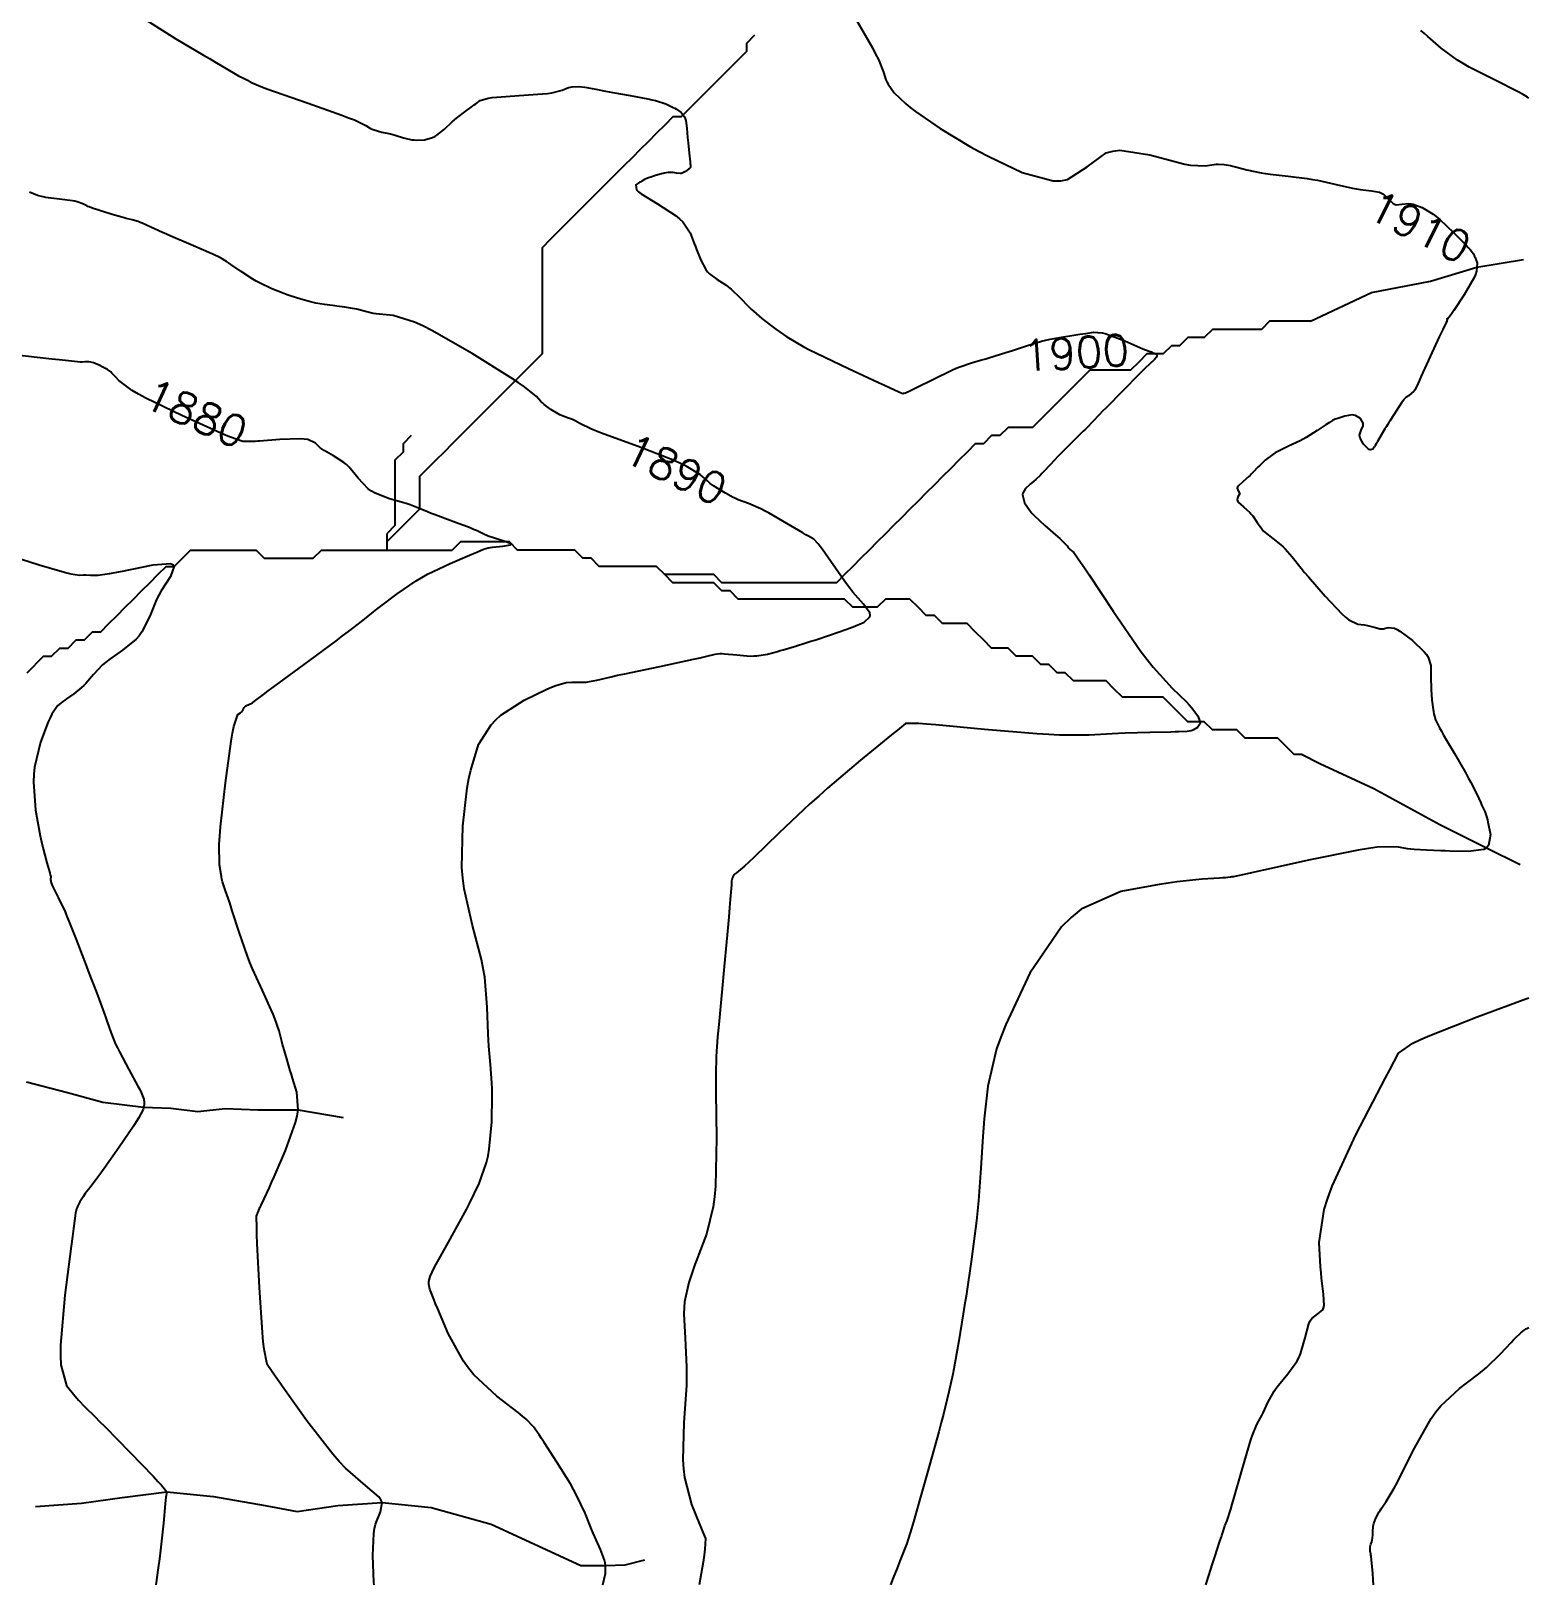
# Model space of a CAD drawing. Header units: metres. Extents: x 68 to 838477, y 94 to 1191015.
# Drawn here: x 838293.3 to 838476.5, y 1189013.9 to 1189203.9 of the extents above; entities that cross this region are included whole.
import ezdxf

# ---------------------------------------------------------------- set-up
doc = ezdxf.new("R2010")
doc.units = ezdxf.units.M
doc.header["$LTSCALE"] = 0.3
doc.layers.add('COTAS 10', color=1, linetype='Continuous')
doc.layers.add('DRENAJE', color=5, linetype='Continuous', lineweight=25)
doc.styles.get("Standard").update_dxf_attribs({"font": 'simplex.shx'})

msp = doc.modelspace()

# ---------------------------------------------------------------- linework, layer by layer
at = {"layer": 'COTAS 10'}
for points, elevation in [([(838307.368, 1189205.3), (838311.02, 1189202.973), (838314.4140000001, 1189200.981), (838315.1479999999, 1189200.548), (838315.7930000002, 1189200.167), (838317.3830000001, 1189199.22), (838318.2920000001, 1189198.686), (838318.5090000003, 1189198.565), (838318.7109999999, 1189198.456), (838319.3140000001, 1189198.159), (838319.7839999999, 1189197.937), (838319.9020000001, 1189197.875), (838320.015, 1189197.813), (838320.3810000003, 1189197.586), (838321.6290000003, 1189197.067), (838322.2990000001, 1189196.82), (838323.109, 1189196.528), (838327.2060000001, 1189195.103), (838331.3370000002, 1189193.641), (838332.1680000002, 1189193.326), (838332.8640000001, 1189193.05), (838334.2500000003, 1189192.376), (838334.8590000002, 1189191.998), (838335.0650000002, 1189191.908), (838335.2880000002, 1189191.824), (838336.229, 1189191.575), (838337.272, 1189191.342), (838337.56, 1189191.269), (838337.8470000002, 1189191.192), (838338.8790000003, 1189190.882), (838339.9, 1189190.639), (838340.181, 1189190.604), (838340.46, 1189190.582), (838341.4620000002, 1189190.621), (838342.44, 1189190.902), (838342.7050000002, 1189191.034), (838342.968, 1189191.189), (838343.895, 1189191.942), (838344.8309999999, 1189192.818), (838345.0990000002, 1189193.05), (838345.3710000003, 1189193.278), (838346.3859999998, 1189194.064), (838347.306, 1189194.734), (838347.517, 1189194.889), (838347.7110000001, 1189195.03), (838348.2540000002, 1189195.429), (838349.245, 1189195.712), (838349.72, 1189195.779), (838350.2830000002, 1189195.842), (838353.0400000003, 1189196.033), (838355.868, 1189196.235), (838356.4750000003, 1189196.306), (838357.0060000002, 1189196.383), (838358.2870000004, 1189196.714), (838359.0660000001, 1189197.007), (838359.2810000002, 1189197.059), (838359.495, 1189197.099), (838360.2630000002, 1189197.141), (838361.0530000003, 1189197.066), (838361.281, 1189197.033), (838361.5129999999, 1189196.994), (838362.382, 1189196.809), (838363.5759999999, 1189196.556), (838364.012, 1189196.475), (838364.4940000002, 1189196.388), (838366.618, 1189196.034), (838368.76, 1189195.641), (838369.2540000003, 1189195.53), (838369.7040000001, 1189195.418), (838370.9720000002, 1189195.004), (838371.8609999999, 1189194.587), (838372.0720000005, 1189194.473), (838372.2680000003, 1189194.359), (838372.8509999998, 1189193.953), (838373.2530000001, 1189193.415), (838373.334, 1189193.219), (838373.4030000002, 1189193.002), (838373.546, 1189192.047), (838373.6240000002, 1189190.915), (838373.6510000003, 1189190.586), (838373.681, 1189190.25), (838373.8130000002, 1189188.984), (838373.926, 1189187.919), (838373.9450000002, 1189187.711), (838373.958, 1189187.539), (838373.9610000001, 1189187.232), (838373.8520000003, 1189187.121), (838373.7940000001, 1189187.074), (838373.7260000001, 1189187.019), (838373.3790000001, 1189186.76), (838372.9520000002, 1189186.537), (838372.8320000002, 1189186.505), (838372.7120000002, 1189186.486), (838372.2700000001, 1189186.524), (838371.8380000003, 1189186.613), (838371.7240000002, 1189186.626), (838371.6130000001, 1189186.634), (838371.23, 1189186.621), (838370.7740000003, 1189186.536), (838370.6170000002, 1189186.498), (838370.446, 1189186.454), (838369.7150000002, 1189186.246), (838369.0060000002, 1189186.02), (838368.8490000002, 1189185.965), (838368.7079999999, 1189185.913), (838368.3420000002, 1189185.752), (838368.0260000003, 1189185.567), (838367.917, 1189185.499), (838367.7990000001, 1189185.425), (838367.2970000001, 1189185.096), (838367.3609999999, 1189184.512), (838367.5999999999, 1189184.276), (838367.934, 1189184.009), (838369.941, 1189182.776), (838372.1560000003, 1189181.357), (838372.6209999998, 1189180.972), (838373.0220000001, 1189180.59), (838373.9379999998, 1189179.241), (838374.4400000002, 1189177.921), (838374.5800000004, 1189177.558), (838374.72, 1189177.197), (838375.2310000001, 1189175.898), (838375.854, 1189174.749), (838376.0650000002, 1189174.481), (838376.292, 1189174.235), (838377.2510000002, 1189173.527), (838378.327, 1189172.842), (838378.6290000002, 1189172.61), (838378.9320000003, 1189172.359), (838380.0370000001, 1189171.301), (838381.122, 1189170.198), (838381.4120000001, 1189169.919), (838381.6970000003, 1189169.651), (838382.69, 1189168.779), (838383.7440000001, 1189167.949), (838384.068, 1189167.708), (838384.405, 1189167.462), (838385.7390000002, 1189166.534), (838387.7639999999, 1189165.355), (838388.538, 1189164.951), (838389.4039999999, 1189164.514), (838393.3009999999, 1189162.654), (838396.9810000001, 1189160.952), (838397.7110000001, 1189160.614), (838398.3150000002, 1189160.333), (838399.4519999998, 1189159.8), (838399.723, 1189159.675), (838399.7810000002, 1189159.652), (838399.8309999999, 1189159.634), (838399.9520000002, 1189159.608), (838400.043, 1189159.622), (838400.0750000003, 1189159.628), (838400.1090000003, 1189159.635), (838400.2569999999, 1189159.67), (838400.8839999998, 1189159.955), (838401.22, 1189160.119), (838401.6270000002, 1189160.321), (838403.6850000002, 1189161.358), (838405.928, 1189162.442), (838406.452, 1189162.673), (838406.9340000001, 1189162.874), (838408.3229999999, 1189163.352), (838409.447, 1189163.651), (838409.762, 1189163.74), (838410.078, 1189163.831), (838410.3470000002, 1189163.914), (838411.2319999998, 1189164.183), (838412.5250000001, 1189164.599), (838412.929, 1189164.732), (838413.3529999999, 1189164.872), (838415.0500000002, 1189165.439), (838416.8999999998, 1189165.988), (838417.4200000002, 1189166.118), (838417.9440000001, 1189166.237), (838419.8640000002, 1189166.584), (838421.5710000001, 1189166.837), (838421.9599999998, 1189166.896), (838422.3119999998, 1189166.951), (838423.2829999999, 1189167.111), (838424.3150000002, 1189167.024), (838424.7059999999, 1189166.922), (838425.1429999998, 1189166.788), (838427.1020000003, 1189166.022), (838428.9460000003, 1189165.226), (838429.3109999999, 1189165.072), (838429.6120000002, 1189164.945), (838430.1730000002, 1189164.727), (838430.3560000001, 1189164.674), (838430.4189999999, 1189164.651), (838430.488, 1189164.625), (838430.78, 1189164.503), (838431, 1189164.335), (838431.0230000002, 1189164.279), (838431.03, 1189164.221), (838430.9169999999, 1189163.977), (838430.7220000002, 1189163.747), (838430.677, 1189163.696), (838430.6350000001, 1189163.651), (838430.5160000002, 1189163.536), (838430.407, 1189163.445), (838430.3710000002, 1189163.416), (838430.3329999999, 1189163.385), (838430.175, 1189163.257), (838429.559, 1189162.663), (838429.464, 1189162.569), (838429.2320000003, 1189162.338), (838429.0970000001, 1189162.203), (838428.8360000001, 1189161.942), (838426.8440000003, 1189159.935), (838424.7960000002, 1189157.856), (838424.3659999999, 1189157.415), (838423.9949999999, 1189157.034), (838423.1510000002, 1189156.144), (838422.5160000004, 1189155.477), (838422.277, 1189155.236), (838422.01, 1189154.97), (838420.819, 1189153.804), (838419.5450000002, 1189152.547), (838419.2270000004, 1189152.224), (838418.9240000003, 1189151.912), (838417.9509999999, 1189150.872), (838417.1510000002, 1189150.008), (838416.9560000001, 1189149.806), (838416.772, 1189149.621), (838416.2059999999, 1189149.085), (838415.713, 1189148.649), (838415.5759999999, 1189148.527), (838415.439, 1189148.404), (838414.9420000002, 1189147.954), (838414.623, 1189147.413), (838414.5980000001, 1189147.233), (838414.5999999999, 1189147.04), (838414.8370000003, 1189146.235), (838415.4700000002, 1189145.264), (838415.7210000004, 1189144.966), (838416.0060000002, 1189144.657), (838417.311, 1189143.434), (838418.605, 1189142.315), (838418.8830000001, 1189142.069), (838419.1260000002, 1189141.852), (838419.7140000003, 1189141.301), (838420.0169999999, 1189140.984), (838420.08, 1189140.913), (838420.1350000004, 1189140.851), (838420.2570000001, 1189140.691), (838420.3320000002, 1189140.585), (838420.3570000002, 1189140.557), (838420.3840000003, 1189140.53), (838420.4940000002, 1189140.438), (838420.6220000002, 1189140.343), (838420.66, 1189140.314), (838420.699, 1189140.283), (838420.8480000001, 1189140.163), (838421.684, 1189138.982), (838422.1560000002, 1189138.282), (838422.7309999998, 1189137.421), (838425.677, 1189132.964), (838428.9859999999, 1189128.17), (838429.7909999999, 1189127.095), (838430.548, 1189126.131), (838432.8780000001, 1189123.56), (838434.5860000001, 1189121.913), (838434.95, 1189121.53), (838435.2680000002, 1189121.18), (838436.0210000002, 1189120.179), (838436.285, 1189119.475), (838436.2929999998, 1189119.311), (838436.2730000002, 1189119.161), (838435.9680000001, 1189118.729), (838435.4770000002, 1189118.447), (838435.34, 1189118.391), (838435.203, 1189118.344), (838434.7020000003, 1189118.254), (838433.6950000003, 1189118.216), (838433.2390000002, 1189118.203), (838432.7050000002, 1189118.188), (838430.1370000001, 1189118.124), (838427.135, 1189118.031), (838426.328, 1189117.998), (838425.5310000002, 1189117.962), (838422.7430000001, 1189117.806), (838419.1219999999, 1189117.807), (838417.8010000002, 1189117.869), (838416.3410000001, 1189117.959), (838409.9190000001, 1189118.507), (838403.9859999998, 1189119.058), (838402.834, 1189119.148), (838401.8960000002, 1189119.212), (838400.2840000001, 1189119.221), (838399.303, 1189118.432), (838398.7639999999, 1189117.993), (838398.1080000004, 1189117.459), (838394.7710000002, 1189114.733), (838390.7460000002, 1189111.327), (838389.657, 1189110.364), (838388.5779999999, 1189109.391), (838384.7710000003, 1189105.806), (838381.707, 1189102.847), (838381.0960000004, 1189102.269), (838380.5890000003, 1189101.796), (838379.6140000002, 1189100.963), (838379.3500000003, 1189100.784), (838379.291, 1189100.723), (838379.2370000002, 1189100.659), (838379.0940000002, 1189100.386), (838379.012, 1189100.065), (838378.997, 1189099.97), (838378.9850000001, 1189099.871), (838378.9720000002, 1189099.492), (838378.8420000001, 1189097.717), (838378.7559999999, 1189096.739), (838378.6490000003, 1189095.549), (838378.084, 1189089.492), (838377.505, 1189083.287), (838377.3899999999, 1189082.003), (838377.2940000001, 1189080.908), (838377.1120000004, 1189078.521), (838377.0850000002, 1189076.283), (838377.0870000002, 1189075.281), (838377.0940000003, 1189074.114), (838377.1530000002, 1189068.521), (838377.022, 1189062.661), (838376.9079999999, 1189061.325), (838376.7610000005, 1189060.115), (838375.9520000003, 1189056.781), (838374.9900000001, 1189054.336), (838374.7459999999, 1189053.686), (838374.5130000002, 1189053.048), (838373.7530000001, 1189050.841), (838373.2629999999, 1189048.504), (838373.2, 1189047.785), (838373.1680000002, 1189047.034), (838373.3140000001, 1189044.06), (838373.5060000002, 1189040.538), (838373.5020000003, 1189039.442), (838373.475, 1189038.294), (838373.1710000002, 1189033.71), (838373.0290000001, 1189029.18), (838373.104, 1189028.066), (838373.2270000002, 1189027.012), (838374.085, 1189023.71), (838375.0650000002, 1189021.305), (838375.266, 1189020.816), (838375.4360000001, 1189020.404), (838375.7950000002, 1189019.554), (838375.7360000001, 1189018.23), (838375.642, 1189017.518), (838375.5160000004, 1189016.658), (838375.04443433, 1189013.872115431)], 1900), ([(838394.1580000003, 1189205.469), (838396.215, 1189201.853), (838396.6210000002, 1189201.088), (838396.9550000002, 1189200.425), (838397.57, 1189198.882), (838397.8640000001, 1189197.965), (838397.995, 1189197.696), (838398.1479999999, 1189197.421), (838398.882, 1189196.375), (838400.2790000002, 1189195.044), (838400.85, 1189194.589), (838401.5009999999, 1189194.098), (838404.5190000002, 1189192.012), (838408.2050000002, 1189189.771), (838409.2780000002, 1189189.182), (838410.3740000001, 1189188.607), (838414.5189999999, 1189186.642), (838418.35, 1189185.606), (838419.2480000001, 1189185.616), (838420.0750000003, 1189185.755), (838422.4720000002, 1189187.328), (838424.829, 1189189.022), (838425.6290000002, 1189189.237), (838426.4940000003, 1189189.342), (838430.1550000001, 1189188.802), (838433.6740000001, 1189187.83), (838434.4500000002, 1189187.662), (838435.1409999998, 1189187.538), (838436.9180000002, 1189187.456), (838438.0140000002, 1189187.605), (838438.2739999999, 1189187.627), (838438.5159999998, 1189187.64), (838439.2360000003, 1189187.617), (838440.027, 1189187.47), (838440.3150000002, 1189187.405), (838440.6320000001, 1189187.33), (838442.0230000002, 1189186.97), (838443.7590000002, 1189186.585), (838444.2930000002, 1189186.494), (838444.8509999999, 1189186.41), (838447.0590000001, 1189186.162), (838449.396, 1189185.885), (838450.0350000001, 1189185.784), (838450.6700000002, 1189185.671), (838452.7840000001, 1189185.205), (838452.934, 1189185.171), (838454.9580000001, 1189184.704), (838455.442, 1189184.611), (838455.8930000002, 1189184.535), (838457.245, 1189184.39), (838458.2589999998, 1189184.211), (838458.4960000003, 1189184.112), (838458.7149999999, 1189183.992), (838459.3480000001, 1189183.382), (838459.9090000001, 1189182.826), (838460.0820000002, 1189182.742), (838460.2630000002, 1189182.687), (838460.9799999999, 1189182.736), (838461.8300000004, 1189182.824), (838462.0940000003, 1189182.793), (838462.3710000003, 1189182.738), (838463.474, 1189182.339), (838464.7830000002, 1189181.533), (838465.1900000002, 1189181.222), (838465.6150000003, 1189180.873), (838467.308, 1189179.292), (838468.7890000001, 1189177.774), (838469.079, 1189177.464), (838469.3180000002, 1189177.202), (838469.7509999999, 1189176.656), (838469.878, 1189176.341), (838469.9250000002, 1189176.226), (838469.9760000001, 1189176.098), (838470.204, 1189175.535), (838470.1120000001, 1189174.549), (838469.963, 1189174.155), (838469.7590000002, 1189173.709), (838468.5760000001, 1189171.66), (838467.3300000002, 1189169.75), (838467.087, 1189169.39), (838466.8890000002, 1189169.104), (838466.5400000002, 1189168.686), (838466.4980000001, 1189168.715), (838466.4920000004, 1189168.712), (838466.4890000002, 1189168.704), (838466.5000000001, 1189168.634), (838466.4930000005, 1189168.505), (838466.4800000003, 1189168.459), (838466.4609999999, 1189168.41), (838466.348, 1189168.195), (838465.9670000003, 1189167.42), (838465.7790000003, 1189167.017), (838465.554, 1189166.532), (838464.4429999999, 1189164.1), (838463.3499999999, 1189161.695), (838463.1369999999, 1189161.226), (838462.963, 1189160.844), (838462.6590000001, 1189160.176), (838462.5440000001, 1189160.021), (838462.49, 1189159.963), (838462.426, 1189159.897), (838462.1120000003, 1189159.6), (838461.782, 1189159.315), (838461.7070000002, 1189159.256), (838461.64, 1189159.206), (838461.458, 1189159.097), (838461.1950000003, 1189158.809), (838461.0760000001, 1189158.646), (838460.938, 1189158.447), (838460.2710000002, 1189157.427), (838459.6249999999, 1189156.41), (838459.4980000001, 1189156.212), (838459.3950000001, 1189156.05), (838459.2129999999, 1189155.77), (838459.077, 1189155.55), (838459.002, 1189155.426), (838458.9120000001, 1189155.275), (838458.4559999999, 1189154.501), (838458.003, 1189153.727), (838457.915, 1189153.576), (838457.8440000002, 1189153.453), (838457.7210000001, 1189153.234), (838457.6640000001, 1189153.141), (838457.6329999998, 1189153.097), (838457.5960000001, 1189153.045), (838457.41, 1189152.79), (838457.1009999999, 1189152.696), (838456.988, 1189152.745), (838456.8620000002, 1189152.827), (838456.303, 1189153.395), (838455.8709999999, 1189154.132), (838455.8240000001, 1189154.321), (838455.809, 1189154.502), (838456.017, 1189155.102), (838456.2540000002, 1189155.658), (838456.2559999998, 1189155.811), (838456.2320000001, 1189155.965), (838455.916, 1189156.521), (838455.3209999999, 1189156.905), (838455.12, 1189156.951), (838454.9029999999, 1189156.97), (838453.9909999998, 1189156.821), (838453.145, 1189156.547), (838452.9709999999, 1189156.488), (838452.8220000002, 1189156.436), (838452.4990000001, 1189156.308), (838452.1170000002, 1189156.066), (838451.9309999999, 1189155.943), (838451.7090000001, 1189155.795), (838450.6190000002, 1189155.055), (838449.2790000003, 1189154.213), (838448.9010000002, 1189154.001), (838448.5189999999, 1189153.798), (838447.1129999999, 1189153.139), (838445.806, 1189152.511), (838445.4860000003, 1189152.327), (838445.1850000003, 1189152.138), (838444.252, 1189151.421), (838443.5489999999, 1189150.763), (838443.3939999999, 1189150.611), (838443.2559999998, 1189150.473), (838442.8990000002, 1189150.087), (838442.5420000005, 1189149.713), (838442.4040000004, 1189149.584), (838442.2500000001, 1189149.444), (838441.5500000002, 1189148.842), (838440.963, 1189148.251), (838440.88, 1189148.118), (838440.8300000002, 1189147.997), (838440.9379999998, 1189147.67), (838441.1380000002, 1189147.415), (838441.1480000002, 1189147.339), (838441.137, 1189147.262), (838440.931, 1189146.964), (838440.8290000001, 1189146.585), (838440.8830000003, 1189146.456), (838440.9729999999, 1189146.318), (838441.5979999999, 1189145.73), (838442.3770000003, 1189145.041), (838442.5640000001, 1189144.837), (838442.7380000001, 1189144.629), (838443.2660000002, 1189143.832), (838443.8309999999, 1189143.025), (838444.0290000002, 1189142.81), (838444.2459999999, 1189142.598), (838445.1789999999, 1189141.867), (838446.1829999998, 1189141.088), (838446.444, 1189140.848), (838446.698, 1189140.596), (838447.5530000002, 1189139.598), (838448.6640000001, 1189138.213), (838449.079, 1189137.718), (838449.54, 1189137.174), (838451.5920000003, 1189134.806), (838453.6360000003, 1189132.646), (838454.0920000001, 1189132.234), (838454.5000000001, 1189131.901), (838455.5770000002, 1189131.371), (838456.3490000003, 1189131.311), (838456.565, 1189131.275), (838456.782, 1189131.231), (838457.5750000002, 1189131.001), (838458.3250000003, 1189130.823), (838458.516, 1189130.811), (838458.699, 1189130.816), (838459.2979999998, 1189130.968), (838460.0889999998, 1189130.882), (838460.3939999999, 1189130.736), (838460.7350000001, 1189130.538), (838462.277, 1189129.381), (838463.708, 1189127.999), (838463.98, 1189127.658), (838464.1980000003, 1189127.336), (838464.5370000001, 1189126.323), (838464.5279999998, 1189125.505), (838464.527, 1189125.305), (838464.526, 1189125.116), (838464.526, 1189124.531), (838464.5490000001, 1189123.853), (838464.562, 1189123.606), (838464.5779999999, 1189123.333), (838464.6600000001, 1189122.135), (838464.787, 1189120.927), (838464.8310000001, 1189120.649), (838464.8790000003, 1189120.395), (838465.0829999999, 1189119.682), (838465.5780000002, 1189118.711), (838465.809, 1189118.296), (838466.082, 1189117.816), (838467.405, 1189115.554), (838468.7900000002, 1189113.162), (838469.1020000003, 1189112.602), (838469.382, 1189112.085), (838470.1339999998, 1189110.584), (838470.6190000002, 1189109.519), (838470.7310000001, 1189109.277), (838470.833, 1189109.058), (838471.1200000001, 1189108.455), (838471.3610000001, 1189107.751), (838471.434, 1189107.468), (838471.5090000002, 1189107.146), (838471.801, 1189105.665), (838471.574, 1189104.29), (838471.322, 1189104.034), (838470.988, 1189103.833), (838469.098, 1189103.56), (838466.8389999998, 1189103.635), (838466.2729999999, 1189103.653), (838465.7309999998, 1189103.67), (838463.9890000001, 1189103.722), (838462.4709999999, 1189103.816), (838462.071, 1189103.859), (838461.6800000002, 1189103.91), (838460.3420000003, 1189104.156), (838457.9379999998, 1189104.087), (838456.8750000001, 1189103.94), (838455.6390000003, 1189103.738), (838449.7420000001, 1189102.543), (838444.0600000003, 1189101.284), (838442.9590000001, 1189101.04), (838442.064, 1189100.843), (838440.5409999999, 1189100.51), (838440.37, 1189100.482), (838440.328, 1189100.476), (838440.2890000001, 1189100.472), (838440.1640000001, 1189100.463), (838440.066, 1189100.455), (838440.0430000004, 1189100.45), (838440.0230000002, 1189100.445), (838439.9640000003, 1189100.418), (838439.4140000003, 1189100.363), (838439.084, 1189100.34), (838438.677, 1189100.313), (838436.5650000005, 1189100.188), (838433.4479999997, 1189099.867), (838432.4070000001, 1189099.717), (838431.2900000002, 1189099.541), (838426.613, 1189098.682), (838421.753, 1189096.52), (838420.5210000002, 1189095.523), (838419.3370000003, 1189094.352), (838415.4700000002, 1189088.682), (838412.5229999999, 1189082.425), (838411.9189999999, 1189080.885), (838411.407, 1189079.427), (838410.3270000002, 1189074.857), (838409.9060000002, 1189070.873), (838409.81, 1189069.786), (838409.723, 1189068.705), (838409.485, 1189064.857), (838409.2010000001, 1189060.834), (838409.0849999997, 1189059.643), (838408.953, 1189058.418), (838408.343, 1189053.715), (838407.671, 1189049.188), (838407.4990000001, 1189048.073), (838407.334, 1189047.019), (838406.791, 1189043.715), (838406.301, 1189040.991), (838406.1690000001, 1189040.302), (838406.0390000001, 1189039.642), (838405.5829999999, 1189037.493), (838404.9049999998, 1189034.765), (838404.635, 1189033.739), (838404.3290000001, 1189032.596), (838402.9280000003, 1189027.493), (838401.5500000002, 1189022.611), (838401.2590000002, 1189021.608), (838401.0060000003, 1189020.757), (838400.421, 1189018.94), (838399.625, 1189016.902), (838399.2390000002, 1189015.91), (838398.7819999999, 1189014.733), (838398.4482270429, 1189013.872115431)], 1910), ([(838476.5137765686, 1189195.728388565), (838476.3480000001, 1189195.849), (838475.8070000001, 1189196.167), (838475.187, 1189196.509), (838472.2840000001, 1189197.952), (838469.2070000003, 1189199.523), (838468.4759999998, 1189199.946), (838467.7990000001, 1189200.364), (838465.79, 1189201.832), (838464.171, 1189203.246), (838463.738, 1189203.63), (838463.3120000002, 1189204.011)], 1920), ([(838363.2732345612, 1189013.872115431), (838363.599, 1189015.282), (838363.5970000002, 1189016.255), (838363.542, 1189016.563), (838363.462, 1189016.887), (838362.9740000002, 1189018.194), (838362.29, 1189019.738), (838362.088, 1189020.211), (838361.8790000004, 1189020.704), (838361.075, 1189022.649), (838360.0370000001, 1189024.87), (838359.6800000002, 1189025.537), (838359.293, 1189026.227), (838357.6430000003, 1189028.904), (838356.083, 1189031.284), (838355.7520000002, 1189031.786), (838355.465, 1189032.22), (838354.7920000004, 1189033.22), (838353.8690000002, 1189034.132), (838353.423, 1189034.511), (838352.8960000004, 1189034.944), (838350.3070000001, 1189036.965), (838347.4910000002, 1189039.582), (838346.8210000001, 1189040.392), (838346.1979999999, 1189041.239), (838344.3420000001, 1189044.604), (838343.056, 1189047.63), (838342.792, 1189048.262), (838342.568, 1189048.805), (838342.0920000001, 1189050.027), (838341.965, 1189050.659), (838341.9620000003, 1189050.83), (838341.9720000001, 1189051), (838342.1209999998, 1189051.601), (838342.6449999998, 1189052.662), (838342.8910000002, 1189053.123), (838343.1810000001, 1189053.655), (838344.593, 1189056.178), (838346.1700000003, 1189059.041), (838346.564, 1189059.787), (838346.94, 1189060.514), (838348.142, 1189062.971), (838349.0360000002, 1189065.541), (838349.2180000001, 1189066.339), (838349.3710000002, 1189067.173), (838349.6840000001, 1189070.498), (838349.735, 1189073.746), (838349.7240000002, 1189074.533), (838349.7000000003, 1189075.27), (838349.522, 1189077.527), (838349.3079999998, 1189079.778), (838349.2610000002, 1189080.512), (838349.2209999999, 1189081.295), (838349.123, 1189084.522), (838348.8060000003, 1189088.211), (838348.627, 1189089.284), (838348.4100000001, 1189090.379), (838347.2970000001, 1189094.522), (838346.2829999998, 1189098.994), (838346.128, 1189100.296), (838346.027, 1189101.626), (838346.113, 1189106.662), (838346.6809999999, 1189111.369), (838346.8830000003, 1189112.493), (838347.105, 1189113.538), (838348.067, 1189116.662), (838349.5829999999, 1189119.086), (838350.1530000002, 1189119.69), (838350.7890000001, 1189120.264), (838353.6280000001, 1189122.097), (838356.401, 1189123.428), (838356.9940000001, 1189123.687), (838357.5120000001, 1189123.898), (838358.752, 1189124.265), (838359.4760000001, 1189124.302), (838359.6680000002, 1189124.305), (838359.8560000001, 1189124.305), (838360.5069999999, 1189124.281), (838361.1980000003, 1189124.296), (838361.412, 1189124.32), (838361.6360000003, 1189124.354), (838362.5270000001, 1189124.547), (838364.286, 1189124.956), (838365.057, 1189125.124), (838365.952, 1189125.316), (838370.21, 1189126.211), (838374.332, 1189127.084), (838375.141, 1189127.262), (838375.8059999999, 1189127.413), (838377.0090000004, 1189127.729), (838377.5700000002, 1189127.794), (838377.8310000001, 1189127.787), (838378.1369999999, 1189127.769), (838379.6250000001, 1189127.611), (838381.2879999998, 1189127.487), (838381.7059999999, 1189127.49), (838382.1049999999, 1189127.509), (838383.39, 1189127.715), (838384.6020000003, 1189128.048), (838384.9549999998, 1189128.149), (838385.3160000001, 1189128.252), (838386.683, 1189128.656), (838388.2220000002, 1189129.134), (838388.692, 1189129.285), (838389.1809999999, 1189129.444), (838391.105, 1189130.084), (838392.98, 1189130.74), (838393.4379999998, 1189130.909), (838393.8709999999, 1189131.072), (838395.2120000002, 1189131.617), (838395.9129999998, 1189132.268), (838395.9420000002, 1189132.498), (838395.8990000002, 1189132.75), (838395.1460000002, 1189133.843), (838393.8420000004, 1189135.311), (838393.4520000002, 1189135.8), (838393.0490000001, 1189136.325), (838391.4869999998, 1189138.521), (838390.1159999998, 1189140.496), (838389.833, 1189140.882), (838389.5929999999, 1189141.198), (838389.075, 1189141.761), (838388.4190000001, 1189142.126), (838388.0920000002, 1189142.318), (838387.7009999999, 1189142.55), (838385.7650000001, 1189143.713), (838383.615, 1189144.946), (838383.0899999999, 1189145.222), (838382.595, 1189145.469), (838381.0620000002, 1189146.124), (838379.819, 1189146.604), (838379.5690000005, 1189146.715), (838379.5089999998, 1189146.741), (838379.212, 1189146.879), (838378.2600000001, 1189147.395), (838376.8000000002, 1189148.289), (838376.382, 1189148.603), (838376.2199999999, 1189148.74), (838376.036, 1189148.897), (838375.2050000003, 1189149.645), (838373.4460000001, 1189150.713), (838372.6780000002, 1189151.073), (838371.788, 1189151.461), (838367.5590000001, 1189153.093), (838363.411, 1189154.628), (838362.5720000003, 1189154.954), (838362.47, 1189154.996), (838361.8680000004, 1189155.238), (838360.444, 1189155.908), (838359.8760000003, 1189156.257), (838359.7120000002, 1189156.339), (838359.5450000002, 1189156.414), (838358.915, 1189156.633), (838358.2120000003, 1189156.896), (838357.998, 1189156.999), (838357.775, 1189157.116), (838356.901, 1189157.646), (838356.0670000002, 1189158.262), (838355.87, 1189158.432), (838355.688, 1189158.602), (838355.1510000002, 1189159.216), (838353.677, 1189160.395), (838352.9050000001, 1189160.922), (838351.9740000002, 1189161.535), (838347.2940000001, 1189164.47), (838342.3349999998, 1189167.313), (838341.2279999999, 1189167.867), (838340.2360000003, 1189168.32), (838337.618, 1189169.117), (838335.939, 1189169.281), (838335.541, 1189169.337), (838335.1709999999, 1189169.396), (838334.075, 1189169.645), (838333.1570000001, 1189169.893), (838332.9000000001, 1189169.951), (838332.6420000001, 1189170.005), (838331.697, 1189170.162), (838330.7339999998, 1189170.289), (838330.464, 1189170.324), (838330.192, 1189170.359), (838329.198, 1189170.484), (838328.146, 1189170.657), (838327.8370000002, 1189170.722), (838327.5209999998, 1189170.794), (838326.318, 1189171.116), (838325.0110000002, 1189171.539), (838324.6300000001, 1189171.674), (838324.24, 1189171.818), (838322.7629999998, 1189172.403), (838321.2540000001, 1189173.115), (838320.8450000003, 1189173.338), (838320.4390000001, 1189173.572), (838319.0040000001, 1189174.513), (838317.7579999998, 1189175.385), (838317.4720000004, 1189175.576), (838317.2100000003, 1189175.745), (838316.4770000001, 1189176.176), (838315.5400000003, 1189176.615), (838315.1490000003, 1189176.789), (838314.702, 1189176.987), (838312.6140000002, 1189177.895), (838310.4090000001, 1189178.854), (838309.8880000002, 1189179.085), (838309.4060000003, 1189179.301), (838307.99, 1189179.953), (838306.9330000003, 1189180.424), (838306.6780000003, 1189180.524), (838306.4389999999, 1189180.612), (838305.7110000001, 1189180.821), (838304.955, 1189180.999), (838304.6990000001, 1189181.067), (838304.422, 1189181.143), (838303.2510000005, 1189181.484), (838302.103, 1189181.838), (838301.84, 1189181.921), (838301.6009999999, 1189181.998), (838300.938, 1189182.223), (838300.431, 1189182.424), (838300.291, 1189182.485), (838300.15, 1189182.549), (838299.6430000002, 1189182.801), (838298.9509999999, 1189183.043), (838298.6950000002, 1189183.101), (838298.4099999998, 1189183.155), (838297.1450000001, 1189183.317), (838295.8, 1189183.477), (838295.4640000002, 1189183.529), (838295.145, 1189183.586), (838294.1240000001, 1189183.819), (838293.13, 1189184.2)], 1890), ([(838335.2823714472, 1189013.872115431), (838335.2620000001, 1189014.206), (838335.1379999998, 1189017.472), (838335.247, 1189020.166), (838335.3340000001, 1189020.773), (838335.447, 1189021.319), (838336.061, 1189022.792), (838336.2510000003, 1189023.948), (838336.0970000003, 1189024.295), (838335.853, 1189024.653), (838334.2240000002, 1189026.045), (838331.7770000004, 1189028.151), (838331.0179999999, 1189028.96), (838330.2230000001, 1189029.867), (838327.0559999999, 1189033.959), (838324.2460000003, 1189037.894), (838323.675, 1189038.702), (838323.195, 1189039.389), (838322.2100000002, 1189040.85), (838321.823, 1189042.695), (838321.7190000002, 1189043.623), (838321.6170000002, 1189044.731), (838321.262, 1189050.24), (838320.9980000001, 1189055.649), (838320.953, 1189056.695), (838320.921, 1189057.545), (838320.9060000003, 1189058.984), (838320.983, 1189059.175), (838321.0080000003, 1189059.239), (838321.035, 1189059.308), (838321.147, 1189059.595), (838321.3250000002, 1189060.015), (838321.3940000002, 1189060.167), (838321.4709999999, 1189060.335), (838321.8200000002, 1189061.074), (838322.4709999998, 1189062.496), (838322.7380000001, 1189063.095), (838323.0420000001, 1189063.782), (838324.457, 1189067.007), (838325.679, 1189070.419), (838325.863, 1189071.224), (838325.9800000002, 1189071.97), (838325.8430000003, 1189074.158), (838325.301, 1189075.873), (838325.1630000002, 1189076.32), (838325.03, 1189076.755), (838324.59, 1189078.225), (838324.2, 1189079.592), (838324.0980000001, 1189079.962), (838323.998, 1189080.328), (838323.6579999999, 1189081.623), (838323.1490000004, 1189083.153), (838322.943, 1189083.669), (838322.7080000001, 1189084.224), (838321.623, 1189086.561), (838320.4140000001, 1189089.239), (838320.1009999998, 1189090.008), (838319.7980000003, 1189090.791), (838318.7820000001, 1189093.72), (838317.943, 1189096.327), (838317.7510000002, 1189096.907), (838317.5770000002, 1189097.425), (838317.0960000001, 1189098.782), (838316.7609999998, 1189099.849), (838316.6780000002, 1189100.184), (838316.6010000001, 1189100.537), (838316.3600000001, 1189101.955), (838316.3440000002, 1189104.419), (838316.4089999999, 1189105.432), (838316.503, 1189106.588), (838317.0940000002, 1189111.955), (838317.8050000003, 1189117.071), (838317.9750000002, 1189118.069), (838318.1340000003, 1189118.885), (838318.6140000002, 1189120.32), (838318.9500000002, 1189120.55), (838319.0180000003, 1189120.605), (838319.0760000004, 1189120.658), (838319.1940000001, 1189120.819), (838319.2550000001, 1189120.961), (838319.2760000003, 1189121.002), (838319.3000000002, 1189121.042), (838319.4000000001, 1189121.193), (838319.5520000001, 1189121.34), (838319.6090000003, 1189121.379), (838319.6709999999, 1189121.417), (838319.948, 1189121.548), (838320.2490000001, 1189121.687), (838320.3280000002, 1189121.731), (838320.4029999998, 1189121.776), (838320.6590000001, 1189121.956), (838321.7370000002, 1189122.765), (838322.332, 1189123.207), (838323.0559999999, 1189123.742), (838326.7399999999, 1189126.462), (838330.5879999999, 1189129.317), (838331.4150000002, 1189129.937), (838332.1390000002, 1189130.484), (838333.8929999998, 1189131.844), (838335.192, 1189132.878), (838335.6290000002, 1189133.219), (838336.1, 1189133.583), (838338.0820000002, 1189135.097), (838340.4160000003, 1189136.678), (838341.1100000001, 1189137.085), (838341.8250000003, 1189137.478), (838344.5759999999, 1189138.787), (838346.9609999999, 1189139.803), (838347.444, 1189140.01), (838347.85, 1189140.186), (838348.6770000001, 1189140.558), (838349.2370000002, 1189140.712), (838349.475, 1189140.751), (838349.748, 1189140.789), (838351.0330000002, 1189140.913), (838351.9580000001, 1189141.086), (838352.0049999999, 1189141.154), (838351.9599999997, 1189141.232), (838351.0390000003, 1189141.586), (838349.747, 1189141.969), (838349.4670000002, 1189142.063), (838349.2209999999, 1189142.154), (838348.6160000002, 1189142.439), (838347.8140000001, 1189142.824), (838347.4450000003, 1189142.976), (838347.012, 1189143.148), (838344.9140000001, 1189143.936), (838342.7369999997, 1189144.747), (838342.2540000003, 1189144.933), (838341.8220000002, 1189145.104), (838340.6950000004, 1189145.582), (838339.6750000002, 1189145.98), (838339.312, 1189146.099), (838338.9140000001, 1189146.221), (838337.182, 1189146.696), (838335.4, 1189147.393), (838334.9709999998, 1189147.655), (838334.569, 1189147.947), (838333.345, 1189149.251), (838332.2480000001, 1189150.582), (838331.926, 1189150.891), (838331.5950000002, 1189151.173), (838330.3309999999, 1189151.978), (838329.1879999998, 1189152.603), (838328.9340000001, 1189152.772), (838328.7050000004, 1189152.94), (838328.1040000002, 1189153.531), (838327.1780000002, 1189153.949), (838326.7459999998, 1189154.008), (838326.2370000002, 1189154.041), (838323.7640000002, 1189153.954), (838321.2579999999, 1189153.765), (838321.0500000002, 1189153.753), (838320.7290000002, 1189153.734), (838320.2719999999, 1189153.713), (838319.2159999999, 1189153.715), (838317.712, 1189154.242), (838316.9720000003, 1189154.551), (838316.093, 1189154.932), (838311.7480000001, 1189156.898), (838307.368, 1189159.031), (838306.4670000002, 1189159.516), (838305.6999999998, 1189159.956), (838304.0519999998, 1189161.167), (838303.7210000005, 1189161.542), (838303.375, 1189161.931), (838303.22, 1189162.09), (838303.0790000001, 1189162.227), (838302.687, 1189162.529), (838302.3450000003, 1189162.702), (838302.2360000003, 1189162.757), (838302.1190000001, 1189162.815), (838301.6450000005, 1189163.05), (838301.1800000003, 1189163.265), (838301.069, 1189163.31), (838300.9649999999, 1189163.349), (838300.657, 1189163.44), (838300.3880000002, 1189163.474), (838300.309, 1189163.477), (838300.229, 1189163.479), (838299.922, 1189163.462), (838299.5860000001, 1189163.444), (838299.4860000001, 1189163.443), (838299.3840000002, 1189163.445), (838298.9909999998, 1189163.47), (838297.5480000002, 1189163.621), (838296.7830000003, 1189163.704), (838295.86, 1189163.803), (838291.208, 1189164.308)], 1880), ([(838291.0340000001, 1189139.701), (838294.3170000002, 1189138.647), (838297.1320000001, 1189137.807), (838297.7120000005, 1189137.651), (838298.2039999998, 1189137.53), (838299.2590000001, 1189137.37), (838299.7590000001, 1189137.405), (838299.9019999999, 1189137.406), (838300.047, 1189137.403), (838300.5859999999, 1189137.363), (838301.2800000001, 1189137.356), (838301.5230000003, 1189137.375), (838301.7870000001, 1189137.402), (838302.9240000001, 1189137.573), (838304.5229999998, 1189137.874), (838305.0780000003, 1189137.983), (838305.6829999998, 1189138.104), (838308.2710000002, 1189138.634), (838310.3640000002, 1189138.785), (838310.655, 1189138.667), (838310.8210000001, 1189138.48), (838310.3790000004, 1189137.226), (838309.2260000003, 1189135.441), (838308.943, 1189134.919), (838308.6760000002, 1189134.385), (838307.8430000001, 1189132.357), (838306.8910000002, 1189130.436), (838306.5489999999, 1189129.971), (838306.1730000003, 1189129.534), (838304.53, 1189128.193), (838302.848, 1189127.034), (838302.447, 1189126.711), (838302.0750000003, 1189126.388), (838300.964, 1189125.214), (838300.0290000003, 1189124.139), (838299.7679999999, 1189123.878), (838299.5059999999, 1189123.632), (838298.5510000002, 1189122.878), (838297.662, 1189122.252), (838297.441, 1189122.088), (838297.2310000003, 1189121.927), (838296.564, 1189121.378), (838295.8810000003, 1189120.382), (838295.6600000001, 1189119.94), (838295.4259999999, 1189119.425), (838294.469, 1189116.966), (838293.7440000001, 1189113.908), (838293.6560000002, 1189113.016), (838293.6179999999, 1189112.104), (838293.8870000001, 1189108.648), (838294.4559999999, 1189105.476), (838294.6059999999, 1189104.743), (838294.7540000002, 1189104.073), (838295.2590000001, 1189102.178), (838295.6250000001, 1189100.963), (838295.6850000002, 1189100.721), (838295.7260000003, 1189100.521), (838295.723, 1189100.142), (838295.7890000001, 1189099.738), (838295.873, 1189099.522), (838295.9870000001, 1189099.262), (838296.6340000002, 1189097.947), (838297.4809999998, 1189096.184), (838297.72, 1189095.64), (838297.962, 1189095.073), (838298.849, 1189092.826), (838299.781, 1189090.353), (838300.0500000002, 1189089.644), (838300.324, 1189088.923), (838301.3520000003, 1189086.232), (838302.2690000002, 1189083.803), (838302.473, 1189083.248), (838302.6560000002, 1189082.745), (838303.1329999998, 1189081.352), (838303.6690000001, 1189080.025), (838303.8879999998, 1189079.563), (838304.137, 1189079.06), (838305.2950000003, 1189076.9), (838306.4030000003, 1189074.869), (838306.6209999999, 1189074.447), (838306.8020000001, 1189074.086), (838307.1359999999, 1189073.288), (838307.1720000001, 1189072.852), (838307.1650000003, 1189072.719), (838307.151, 1189072.58), (838307.0360000003, 1189072.034), (838306.4870000003, 1189070.969), (838306.198, 1189070.504), (838305.8510000003, 1189069.965), (838304.1010000003, 1189067.402), (838302.2569999999, 1189064.797), (838301.8490000003, 1189064.231), (838301.485, 1189063.733), (838300.545, 1189062.493), (838299.9580000001, 1189061.737), (838299.817, 1189061.543), (838299.686, 1189061.355), (838299.2920000005, 1189060.736), (838299.01, 1189060.17), (838298.9489999998, 1189060.017), (838298.8950000004, 1189059.865), (838298.7660000003, 1189059.332), (838298.5189999999, 1189057.48), (838298.392, 1189056.497), (838298.2390000001, 1189055.311), (838297.4739999998, 1189049.332), (838296.9370000003, 1189043.185), (838296.9280000002, 1189041.894), (838296.9780000001, 1189040.781), (838297.6650000002, 1189038.244), (838298.6640000001, 1189037.014), (838298.9130000003, 1189036.724), (838299.1490000002, 1189036.456), (838299.8990000002, 1189035.673), (838301.1489999999, 1189034.434), (838301.7, 1189033.878), (838302.34, 1189033.23), (838305.3940000002, 1189030.122), (838308.302, 1189027.12), (838308.8499999999, 1189026.539), (838309.287, 1189026.067), (838309.94, 1189025.264), (838309.8310000001, 1189024.618), (838309.7880000002, 1189024.245), (838309.7390000002, 1189023.788), (838309.5180000003, 1189021.437), (838309.16, 1189018.131), (838309.0260000002, 1189017.073), (838308.877, 1189015.954), (838308.5725454931, 1189013.872115431)], 1870), ([(838437.005115588, 1189013.872115431), (838437.4069999999, 1189015.145), (838437.7830000003, 1189016.328), (838438.0970000001, 1189017.313), (838438.7210000001, 1189019.219), (838438.9150000002, 1189019.772), (838438.9590000003, 1189019.904), (838438.9979999998, 1189020.027), (838439.1059999999, 1189020.396), (838439.2309999999, 1189020.796), (838439.2810000003, 1189020.938), (838439.3390000003, 1189021.093), (838439.6040000002, 1189021.77), (838440.061, 1189023.143), (838440.2390000003, 1189023.738), (838440.4400000002, 1189024.426), (838441.3530000001, 1189027.686), (838442.2869999999, 1189030.931), (838442.502, 1189031.61), (838442.6970000003, 1189032.193), (838443.2409999999, 1189033.502), (838443.7020000002, 1189034.329), (838443.8440000002, 1189034.607), (838443.993, 1189034.906), (838444.5860000001, 1189036.166), (838445.345, 1189037.558), (838445.5990000002, 1189037.941), (838445.8720000003, 1189038.323), (838447.0160000002, 1189039.694), (838448.1130000001, 1189041.199), (838448.3560000003, 1189041.666), (838448.5729999999, 1189042.153), (838449.137, 1189044.094), (838449.6170000003, 1189045.81), (838449.7790000002, 1189046.156), (838449.9550000002, 1189046.446), (838450.7009999999, 1189047.029), (838451.313, 1189047.528), (838451.4059999998, 1189047.765), (838451.4649999999, 1189048.045), (838451.4010000002, 1189049.415), (838451.1479999998, 1189051.392), (838451.0890000002, 1189052.055), (838451.0340000001, 1189052.768), (838450.873, 1189055.761), (838451.4790000002, 1189059.798), (838451.9080000002, 1189061.17), (838452.4509999999, 1189062.652), (838455.3520000002, 1189068.919), (838458.9790000003, 1189075.878), (838459.495, 1189076.87), (838460.562, 1189078.919), (838462.3040000001, 1189080.116), (838463.2459999999, 1189080.571), (838464.3879999999, 1189081.08), (838470.1750000003, 1189083.367), (838476.1260000002, 1189085.548), (838476.5137765686, 1189085.686180414)], 1920), ([(838457.5243823515, 1189013.872115431), (838457.4760000003, 1189014.487), (838457.41, 1189015.321), (838457.2740000002, 1189016.919), (838457.2160000001, 1189017.384), (838457.1990000003, 1189017.504), (838457.181, 1189017.621), (838457.1150000001, 1189018.014), (838457.0829999999, 1189018.366), (838457.0870000002, 1189018.458), (838457.0960000004, 1189018.546), (838457.179, 1189018.845), (838457.282, 1189019.136), (838457.3050000002, 1189019.219), (838457.325, 1189019.305), (838457.3790000002, 1189019.624), (838457.41, 1189019.962), (838457.4159999997, 1189020.058), (838457.421, 1189020.156), (838457.428, 1189020.52), (838457.449, 1189020.882), (838457.462, 1189020.978), (838457.4779999999, 1189021.072), (838457.5620000003, 1189021.398), (838457.681, 1189021.726), (838457.718, 1189021.821), (838457.7570000001, 1189021.919), (838457.9159999999, 1189022.287), (838458.1970000002, 1189022.796), (838458.3130000002, 1189022.981), (838458.4470000002, 1189023.186), (838459.068, 1189024.09), (838460.038, 1189025.717), (838460.3920000001, 1189026.378), (838460.7830000002, 1189027.131), (838462.5009999998, 1189030.611), (838464.541, 1189034.21), (838465.1340000003, 1189035.038), (838465.74, 1189035.793), (838468.0300000001, 1189037.908), (838470.238, 1189039.551), (838470.7920000001, 1189040.008), (838471.3200000002, 1189040.465), (838473.0209999998, 1189042.123), (838474.3409999999, 1189043.531), (838474.6290000001, 1189043.831), (838474.8850000001, 1189044.092), (838475.5289999999, 1189044.707), (838475.9450000002, 1189045.03), (838476.0560000001, 1189045.106), (838476.1649999998, 1189045.177), (838476.5137765686, 1189045.365577357)], 1930)]:
    msp.add_lwpolyline(points, dxfattribs=dict(at, elevation=elevation))
at = {"layer": 'DRENAJE'}
for p, q in [((838470.1580000003, 1189175.042), (838475.8450000004, 1189175.969)), ((838464.4620000002, 1189173.346), (838470.1580000003, 1189175.042)), ((838449.7950564909, 1189168.43289094), (838457.277, 1189171.947)), ((838457.277, 1189171.947), (838464.4620000002, 1189173.346)), ((838336.8331476459, 1189142.44165528), (838336.8331476459, 1189140.44232946)), ((838448.7953935808, 1189115.4507567), (838450.9345000003, 1189114.34)), ((838450.9345000003, 1189114.34), (838457.556, 1189111.29)), ((838457.556, 1189111.29), (838465.6305, 1189106.8695)), ((838465.6305, 1189106.8695), (838471.322, 1189104.034)), ((838471.322, 1189104.034), (838475.4350000002, 1189101.995)), ((838292.7890000003, 1189075.403), (838297.786, 1189074.099)), ((838297.786, 1189074.099), (838302.1165, 1189072.9275)), ((838302.1165, 1189072.9275), (838307.0935000002, 1189072.307)), ((838307.0935000002, 1189072.307), (838310.429, 1189072.18)), ((838310.429, 1189072.18), (838313.7070000002, 1189071.78)), ((838313.7070000002, 1189071.78), (838317.0660000001, 1189072.16)), ((838317.0660000001, 1189072.16), (838321.0620000002, 1189071.975)), ((838321.0620000002, 1189071.975), (838325.9800000002, 1189071.97)), ((838325.9800000002, 1189071.97), (838331.4910000002, 1189071.0615)), ((838304.4595000001, 1189024.5585), (838309.94, 1189025.264)), ((838309.94, 1189025.264), (838315.6209999999, 1189024.679)), ((838293.872, 1189023.444), (838299.493, 1189023.889)), ((838299.493, 1189023.889), (838304.4595000001, 1189024.5585)), ((838315.6209999999, 1189024.679), (838321.9790000003, 1189023.6035)), ((838321.9790000003, 1189023.6035), (838325.8729999998, 1189022.851)), ((838325.8729999998, 1189022.851), (838330.8279999999, 1189023.573)), ((838330.8279999999, 1189023.573), (838336.2510000003, 1189023.948)), ((838336.2510000003, 1189023.948), (838342.2649999999, 1189023.341)), ((838342.2649999999, 1189023.341), (838349.5870000002, 1189021.304)), ((838349.5870000002, 1189021.304), (838360.5710000001, 1189016.233)), ((838360.5710000001, 1189016.233), (838363.5970000002, 1189016.255)), ((838363.5970000002, 1189016.255), (838365.9810000001, 1189016.336)), ((838365.9810000001, 1189016.336), (838368.3819999999, 1189016.945))]:
    msp.add_line(p, q, dxfattribs=at)
for points in [[(838381.817978602, 1189203.4210928, 0), (838380.818315692, 1189202.42142989, 0), (838380.818315692, 1189201.42176698, 0), (838379.818652782, 1189200.42210407, 0), (838378.818989872, 1189199.42244116, 0), (838377.819326962, 1189198.42277825, 0), (838376.8196640509, 1189197.42311534, 0), (838375.8200011409, 1189196.42345243, 0), (838374.8203382308, 1189195.42378951, 0), (838373.8206753209, 1189194.4241266, 0), (838372.8210124109, 1189193.42446369, 0), (838371.8213495009, 1189193.42446369, 0), (838370.8216865909, 1189192.42480078, 0), (838369.82202368, 1189191.42513787, 0), (838368.82236077, 1189190.42547496, 0), (838367.82269786, 1189189.42581205, 0), (838366.8230349497, 1189188.42614914, 0), (838365.8233720398, 1189187.42648623, 0), (838364.82370913, 1189186.42682332, 0), (838363.8240462202, 1189185.42716041, 0), (838362.8243833102, 1189184.4274975, 0), (838361.8247203991, 1189183.42783459, 0), (838360.8250574893, 1189182.42817168, 0), (838358.8257316691, 1189180.42884586, 0), (838357.8260687591, 1189179.42918295, 0), (838356.8264058491, 1189178.42952004, 0), (838355.8267429391, 1189177.42985713, 0), (838355.8267429391, 1189164.4342393, 0), (838354.8270800291, 1189163.43457639, 0), (838353.8274171181, 1189162.43491348, 0), (838352.8277542081, 1189161.43525057, 0), (838351.828091298, 1189160.43558766, 0), (838350.828428388, 1189159.43592475, 0), (838349.828765478, 1189158.43626184, 0), (838347.829439658, 1189156.43693602, 0), (838346.829776748, 1189155.43727311, 0), (838345.8301138371, 1189154.4376102, 0), (838344.830450927, 1189153.43794729, 0), (838343.830788017, 1189152.43828438, 0), (838342.831125107, 1189151.43862147, 0), (838341.831462197, 1189150.43895856, 0), (838340.831799287, 1189149.43929565, 0), (838340.831799287, 1189145.44064401, 0), (838339.832136377, 1189144.4409811, 0), (838338.832473467, 1189143.44131819, 0), (838337.8328105559, 1189142.44165528, 0), (838336.8331476459, 1189141.44199237, 0)], [(838449.7950564909, 1189168.43289094, 0), (838444.7967419403, 1189168.43289094, 0), (838443.7970790298, 1189167.43322803, 0), (838437.7991015691, 1189167.43322803, 0), (838436.7994386591, 1189166.43356512, 0), (838434.8001128392, 1189166.43356512, 0), (838433.8004499291, 1189165.43390221, 0), (838432.8007870191, 1189165.43390221, 0), (838431.8011241083, 1189164.4342393, 0), (838429.801798288, 1189164.4342393, 0), (838428.802135378, 1189163.43457639, 0), (838427.8024724681, 1189162.43491348, 0), (838422.804157917, 1189162.43491348, 0), (838421.804495007, 1189161.43525057, 0), (838420.804832097, 1189160.43558766, 0), (838419.805169187, 1189159.43592475, 0), (838418.805506277, 1189158.43626184, 0), (838417.805843367, 1189157.43659893, 0), (838416.806180457, 1189156.43693602, 0), (838415.806517546, 1189155.43727311, 0), (838412.8075288159, 1189155.43727311, 0), (838411.8078659059, 1189154.4376102, 0), (838410.8082029959, 1189154.4376102, 0), (838409.8085400859, 1189153.43794729, 0), (838408.8088771752, 1189153.43794729, 0), (838407.8092142649, 1189152.43828438, 0), (838406.809551355, 1189151.43862147, 0), (838405.809888445, 1189150.43895856, 0), (838404.810225535, 1189149.43929565, 0), (838403.8105626252, 1189148.43963274, 0), (838402.8108997153, 1189147.43996983, 0), (838401.8112368052, 1189146.44030692, 0), (838400.8115738941, 1189145.44064401, 0), (838399.8119109843, 1189144.4409811, 0), (838398.8122480742, 1189143.44131819, 0), (838397.8125851641, 1189142.44165528, 0), (838396.8129222541, 1189141.44199237, 0), (838395.8132593441, 1189140.44232946, 0), (838394.8135964344, 1189139.44266655, 0), (838393.8139335241, 1189138.44300364, 0), (838392.814270613, 1189137.44334073, 0), (838391.814607703, 1189136.44367782, 0), (838377.819326962, 1189136.44367782, 0), (838376.8196640509, 1189137.44334073, 0), (838370.8216865909, 1189137.44334073, 0)], [(838339.832136377, 1189154.4376102, 0), (838338.832473467, 1189153.43794729, 0), (838338.832473467, 1189152.43828438, 0), (838337.8328105559, 1189151.43862147, 0), (838337.8328105559, 1189143.44131819, 0), (838336.8331476459, 1189142.44165528, 0)], [(838370.8216865909, 1189137.44334073, 0), (838369.82202368, 1189138.44300364, 0), (838362.8243833102, 1189138.44300364, 0), (838361.8247203991, 1189139.44266655, 0), (838360.8250574893, 1189139.44266655, 0), (838359.8253945791, 1189140.44232946, 0), (838352.8277542081, 1189140.44232946, 0), (838351.828091298, 1189141.44199237, 0), (838345.8301138371, 1189141.44199237, 0), (838344.830450927, 1189140.44232946, 0)], [(838292.8479796009, 1189125.44738581, 0), (838294.8473054209, 1189127.44671163, 0), (838295.8469683309, 1189127.44671163, 0), (838296.8466312409, 1189128.44637454, 0), (838297.8462941509, 1189128.44637454, 0), (838298.8459570609, 1189129.44603745, 0), (838299.845619972, 1189129.44603745, 0), (838300.845282882, 1189130.44570036, 0), (838301.8449457919, 1189130.44570036, 0), (838302.844608702, 1189131.44536327, 0), (838303.844271612, 1189132.44502618, 0), (838304.8439345222, 1189133.44468909, 0), (838305.8435974319, 1189134.444352, 0), (838306.843260342, 1189135.44401491, 0), (838307.842923252, 1189136.44367782, 0), (838308.842586163, 1189137.44334073, 0), (838309.842249073, 1189138.44300364, 0), (838310.841911983, 1189138.44300364, 0), (838311.841574893, 1189139.44266655, 0), (838312.8412378033, 1189140.44232946, 0), (838320.8385410842, 1189140.44232946, 0), (838321.8382039941, 1189139.44266655, 0), (838327.836181455, 1189139.44266655, 0), (838328.835844365, 1189140.44232946, 0), (838336.8331476459, 1189140.44232946, 0), (838344.830450927, 1189140.44232946, 0)], [(838448.7953935808, 1189115.4507567, 0), (838447.79573067, 1189115.4507567, 0), (838446.79606776, 1189116.45041961, 0), (838445.7964048499, 1189117.45008252, 0), (838441.79775321, 1189117.45008252, 0), (838440.7980903, 1189118.44974544, 0), (838437.7991015691, 1189118.44974544, 0), (838436.7994386591, 1189119.44940835, 0), (838434.8001128392, 1189119.44940835, 0), (838433.8004499291, 1189120.44907126, 0), (838432.8007870191, 1189121.44873417, 0), (838431.8011241083, 1189122.44839708, 0), (838426.8028095581, 1189122.44839708, 0), (838425.803146648, 1189123.44805999, 0), (838424.803483738, 1189124.447722899, 0), (838420.804832097, 1189124.447722899, 0), (838419.805169187, 1189125.44738581, 0), (838418.805506277, 1189125.44738581, 0), (838417.805843367, 1189126.44704872, 0), (838416.806180457, 1189126.44704872, 0), (838415.806517546, 1189127.44671163, 0), (838413.8071917259, 1189127.44671163, 0), (838412.8075288159, 1189128.44637454, 0), (838410.8082029959, 1189128.44637454, 0), (838409.8085400859, 1189129.44603745, 0), (838408.8088771752, 1189130.44570036, 0), (838407.8092142649, 1189131.44536327, 0), (838404.810225535, 1189131.44536327, 0), (838403.8105626252, 1189132.44502618, 0), (838402.8108997153, 1189132.44502618, 0), (838401.8112368052, 1189133.44468909, 0), (838400.8115738941, 1189134.444352, 0), (838397.8125851641, 1189134.444352, 0), (838396.8129222541, 1189133.44468909, 0), (838393.8139335241, 1189133.44468909, 0), (838392.814270613, 1189134.444352, 0), (838379.818652782, 1189134.444352, 0), (838378.818989872, 1189135.44401491, 0), (838377.819326962, 1189135.44401491, 0), (838376.8196640509, 1189136.44367782, 0), (838371.8213495009, 1189136.44367782, 0), (838370.8216865909, 1189137.44334073, 0)]]:
    msp.add_polyline3d(points, dxfattribs=at)

# ---------------------------------------------------------------- texts
at = {"layer": 'COTAS 10', "char_height": 3.799997999999998, "attachment_point": 7}
for s, insert, rotation in [('1910', (838456.4730000001, 1189181.218, 1910), 333.263069454815), ('1900', (838414.7060000001, 1189162.277, 1900), 3.494192357660609), ('1880', (838306.7630000002, 1189158.091, 1880), 335.80177755283), ('1890', (838365.4670000003, 1189151.434, 1890), 334.164460019499)]:
    msp.add_mtext(s, dxfattribs=dict(at, insert=insert, rotation=rotation))

doc.saveas('drawing.dxf')
